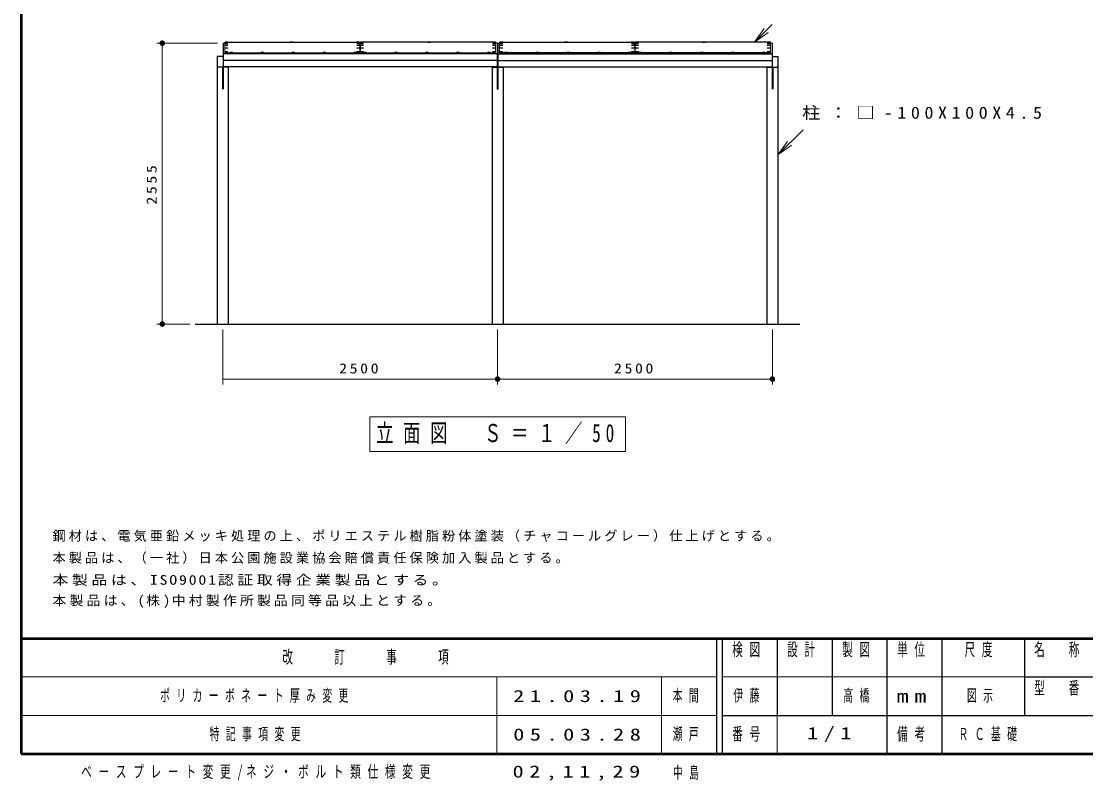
# Model space of a CAD drawing. Units: millimetres on the paper, with parts at other scales. Extents: x -365 to 0, y -5 to 257.
# Drawn here: x -365 to -171.3, y -4.9 to 133.2 of the extents above; entities that cross this region are included whole.
import ezdxf

# ---------------------------------------------------------------- set-up
doc = ezdxf.new("R2010")
doc.units = ezdxf.units.MM
doc.layers.add('LY_1', color=7, linetype='Continuous', lineweight=25)
doc.layers.add('LY_3', color=7, linetype='Continuous', lineweight=13)
doc.styles.add('ＭＳ ゴシック', font='')
doc.styles.get('ＭＳ ゴシック').set_extended_font_data('MS Gothic')

# ---------------------------------------------------------------- blocks, each defined once
blk = doc.blocks.new('open_arrow')
at = {"color": 0, "linetype": 'Continuous', "lineweight": -2}
blk.add_lwpolyline([(7.5, 1.25), (0, 0), (7.5, -1.25)], dxfattribs=at)
blk = doc.blocks.new('filled_dot')
at = {"color": 0, "linetype": 'Continuous', "lineweight": -2, "const_width": 1.25}
blk.add_lwpolyline([(-0.625, 0, 1), (0.625, 0, 1)], format="xyb", close=True, dxfattribs=at)

msp = doc.modelspace()

# ---------------------------------------------------------------- linework, layer by layer
at = {"layer": 'LY_1', "lineweight": 13}
for p, q in [((-228.369, 132.681), (-231.609, 129.441)), ((-231.609, 129.441), (-229.842, 131.916)), ((-231.609, 129.441), (-229.488, 131.562)), ((-229.134, 131.209), (-231.609, 129.441)), ((-329.285, 129.261), (-340.345, 129.261)), ((-339.345, 78.162), (-339.345, 129.261)), ((-227.345, 108.92), (-222.772, 113.493)), ((-334.345, 78.162), (-340.345, 78.162)), ((-328.345, 77.162), (-328.345, 67.162)), ((-278.345, 77.162), (-278.345, 67.162)), ((-228.345, 77.162), (-228.345, 67.162)), ((-278.345, 68.162), (-328.345, 68.162)), ((-228.345, 68.162), (-278.345, 68.162)), ((-255.095, 61.312), (-301.595, 61.312)), ((-301.595, 61.312), (-301.595, 55.012)), ((-255.095, 55.012), (-255.095, 61.312)), ((-301.595, 55.012), (-255.095, 55.012))]:
    msp.add_line(p, q, dxfattribs=at)
at = {"layer": 'LY_1'}
for p, q in [((-328.285, 129.261), (-327.985, 129.261)), ((-328.285, 129.261), (-328.285, 124.971)), ((-278.405, 129.261), (-278.705, 129.261)), ((-278.405, 129.261), (-278.405, 124.971)), ((-278.285, 129.261), (-278.285, 124.971)), ((-278.285, 129.261), (-277.985, 129.261)), ((-228.405, 129.261), (-228.705, 129.261)), ((-228.405, 129.261), (-228.405, 124.971)), ((-328.285, 126.862), (-329.345, 126.862)), ((-329.345, 126.862), (-329.345, 78.162)), ((-278.405, 127.303), (-328.285, 127.303)), ((-278.405, 126.118), (-328.285, 126.118)), ((-278.285, 127.303), (-228.405, 127.303)), ((-278.285, 126.118), (-228.405, 126.118)), ((-228.405, 126.862), (-227.345, 126.862)), ((-227.345, 126.862), (-227.345, 78.162)), ((-327.345, 124.862), (-329.345, 124.862)), ((-328.405, 124.862), (-328.405, 120.862)), ((-278.405, 124.971), (-328.285, 124.971)), ((-328.285, 124.862), (-328.285, 120.862)), ((-327.345, 124.971), (-327.345, 78.162)), ((-279.345, 124.971), (-279.345, 78.162)), ((-279.345, 124.862), (-277.345, 124.862)), ((-278.405, 124.862), (-278.405, 120.862)), ((-278.285, 124.971), (-228.405, 124.971)), ((-278.285, 124.862), (-278.285, 120.862)), ((-277.345, 124.971), (-277.345, 78.162)), ((-229.345, 124.971), (-229.345, 78.162)), ((-229.345, 124.862), (-227.345, 124.862)), ((-228.405, 124.862), (-228.405, 120.862)), ((-228.285, 124.862), (-228.285, 120.862)), ((-278.405, 120.862), (-278.285, 120.862)), ((-333.345, 78.162), (-223.345, 78.162))]:
    msp.add_line(p, q, dxfattribs=at)
at = {"layer": 'LY_1', "color": 4}
for p, q in [((-327.985, 129.441), (-303.395, 129.441)), ((-278.705, 129.441), (-303.295, 129.441)), ((-277.985, 129.441), (-253.395, 129.441)), ((-228.705, 129.441), (-253.295, 129.441)), ((-327.985, 127.527), (-278.705, 127.527)), ((-228.705, 127.527), (-277.985, 127.527))]:
    msp.add_line(p, q, dxfattribs=at)
at = {"layer": 'LY_1', "color": 4, "lineweight": 13}
for p, q in [((-327.985, 129.441), (-327.985, 127.527)), ((-303.395, 129.441), (-303.395, 127.527)), ((-303.295, 129.441), (-303.295, 127.527)), ((-278.705, 129.441), (-278.705, 127.527)), ((-277.985, 129.441), (-277.985, 127.527)), ((-253.395, 129.441), (-253.395, 127.527)), ((-253.295, 129.441), (-253.295, 127.527)), ((-228.705, 129.441), (-228.705, 127.527))]:
    msp.add_line(p, q, dxfattribs=at)
at = {"layer": 'LY_1'}
for centre, major_axis, ratio in [((-327.635, 129.419), (0.22, 0), 0.016436), ((-327.635, 129.246), (0.22, 0), 0.049268), ((-327.635, 128.899), (0.22, 0), 0.081981), ((-327.635, 128.38), (-0.22, 0), 0.11469), ((-315.865, 129.421), (-0.22, 0), 0.016436), ((-303.745, 129.419), (-0.22, 0), 0.016436), ((-303.745, 129.246), (-0.22, 0), 0.049268), ((-303.745, 128.899), (-0.22, 0), 0.081981), ((-303.745, 128.38), (0.22, 0), 0.11469), ((-302.945, 129.419), (0.22, 0), 0.016436), ((-302.945, 129.246), (0.22, 0), 0.049268), ((-302.945, 128.899), (0.22, 0), 0.081981), ((-302.945, 128.38), (-0.22, 0), 0.11469), ((-290.825, 129.421), (-0.22, 0), 0.016436), ((-279.055, 129.419), (-0.22, 0), 0.016436), ((-279.055, 129.246), (-0.22, 0), 0.049268), ((-279.055, 128.899), (-0.22, 0), 0.081981), ((-279.055, 128.38), (0.22, 0), 0.11469), ((-277.635, 129.419), (0.22, 0), 0.016436), ((-277.635, 129.246), (0.22, 0), 0.049268), ((-277.635, 128.899), (0.22, 0), 0.081981), ((-277.635, 128.38), (-0.22, 0), 0.11469), ((-265.865, 129.421), (0.22, 0), 0.016436), ((-253.745, 129.419), (-0.22, 0), 0.016436), ((-253.745, 129.246), (-0.22, 0), 0.049268), ((-253.745, 128.899), (-0.22, 0), 0.081981), ((-253.745, 128.38), (0.22, 0), 0.11469), ((-252.945, 129.419), (0.22, 0), 0.016436), ((-252.945, 129.246), (0.22, 0), 0.049268), ((-252.945, 128.899), (0.22, 0), 0.081981), ((-252.945, 128.38), (-0.22, 0), 0.11469), ((-240.825, 129.421), (0.22, 0), 0.016436), ((-229.055, 129.419), (-0.22, 0), 0.016436), ((-229.055, 129.246), (-0.22, 0), 0.049268), ((-229.055, 128.899), (-0.22, 0), 0.081981), ((-229.055, 128.38), (0.22, 0), 0.11469), ((-327.635, 127.688), (-0.22, 0), 0.14724), ((-326.785, 127.581), (-0.22, 0), 0.151699), ((-321.145, 127.581), (-0.22, 0), 0.151686), ((-315.505, 127.581), (-0.22, 0), 0.151686), ((-309.865, 127.581), (-0.22, 0), 0.151686), ((-304.225, 127.581), (-0.22, 0), 0.151686), ((-303.745, 127.688), (0.22, 0), 0.14724), ((-302.945, 127.688), (-0.22, 0), 0.14724), ((-302.465, 127.581), (0.22, 0), 0.151686), ((-296.825, 127.581), (0.22, 0), 0.151686), ((-291.185, 127.581), (0.22, 0), 0.151686), ((-285.545, 127.581), (0.22, 0), 0.151686), ((-279.905, 127.581), (0.22, 0), 0.151699), ((-279.055, 127.688), (0.22, 0), 0.14724), ((-277.635, 127.688), (-0.22, 0), 0.14724), ((-276.785, 127.581), (-0.22, 0), 0.151699), ((-271.145, 127.581), (-0.22, 0), 0.151686), ((-265.505, 127.581), (-0.22, 0), 0.151686), ((-259.865, 127.581), (-0.22, 0), 0.151686), ((-254.225, 127.581), (-0.22, 0), 0.151686), ((-253.745, 127.688), (0.22, 0), 0.14724), ((-252.945, 127.688), (-0.22, 0), 0.14724), ((-252.465, 127.581), (0.22, 0), 0.151686), ((-246.825, 127.581), (0.22, 0), 0.151686), ((-241.185, 127.581), (0.22, 0), 0.151686), ((-235.545, 127.581), (0.22, 0), 0.151686), ((-229.905, 127.581), (0.22, 0), 0.151699), ((-229.055, 127.688), (0.22, 0), 0.14724)]:
    msp.add_ellipse(centre, major_axis=major_axis, ratio=ratio, dxfattribs=at)
at = {"layer": 'LY_3', "lineweight": 50}
for p, q in [((-365, 257), (-365, 0)), ((-365, 21), (0, 21)), ((-365, 0), (0, 0))]:
    msp.add_line(p, q, dxfattribs=at)
at = {"layer": 'LY_3', "color": 211, "lineweight": 25}
for p, q in [((-238.5, 21), (-238.5, 0)), ((-237.5, 21), (-237.5, 0)), ((-227.5, 21), (-227.5, 7)), ((-217.5, 21), (-217.5, 7)), ((-207.5, 21), (-207.5, 0)), ((-197.5, 21), (-197.5, 7)), ((-182.5, 21), (-182.5, 7)), ((-182.5, 14), (-70, 14)), ((-237.5, 7), (0, 7))]:
    msp.add_line(p, q, dxfattribs=at)
at = {"layer": 'LY_3'}
for p, q in [((-365, 14), (-238.5, 14)), ((-278.5, 14), (-278.5, 0)), ((-248.5, 14), (-248.5, 0)), ((-237.5, 14), (-182.5, 14)), ((-365, 7), (-238.5, 7)), ((-227.5, 7), (-227.5, 0))]:
    msp.add_line(p, q, dxfattribs=at)
at = {"layer": 'LY_3', "lineweight": 25}
msp.add_line((-197.5, 7), (-197.5, 0), dxfattribs=at)

# ---------------------------------------------------------------- block references
at = {"layer": 'LY_1', "lineweight": 13}
for name, p, xscale, yscale, rotation in [('open_arrow', (-228.369, 132.681), 0.001, 0.001, 225), ('filled_dot', (-339.345, 129.261), 0.4, 0.4, 270), ('open_arrow', (-227.345, 108.92), 0.4, 0.4, 45), ('filled_dot', (-339.345, 78.162), 0.4, 0.4, 90), ('filled_dot', (-278.345, 68.162), 0.4, 0.4, 180), ('filled_dot', (-228.345, 68.162), 0.4, 0.4, 180)]:
    msp.add_blockref(name, p, dxfattribs=dict(at, xscale=xscale, yscale=yscale, rotation=rotation))

# ---------------------------------------------------------------- texts
at = {"layer": 'LY_1', "style": 'ＭＳ ゴシック'}
for s, insert, char_height, attachment_point in [('\\T1.5;\\W1.1;柱：□-100X100X4.5', (-222.941, 116.493), 2.199, 4), ('\\T1.33;\\W1.15;2500', (-303.345, 69.162), 1.833, 8), ('\\T1.33;\\W1.15;2500', (-253.345, 69.162), 1.833, 8), ('\\T1.56;\\W0.7;立面図\u3000Ｓ＝１／50', (-278.345, 58.162), 3.299, 5), ('\\T1.23;鋼材は、電気亜鉛メッキ処理の上、ポリエステル樹脂粉体塗装（チャコールグレー）仕上げとする。', (-359.323, 38.556), 1.76, 7), ('\\T1.23;本製品は、（一社）日本公園施設業協会賠償責任保険加入製品とする。', (-359.323, 34.556), 1.76, 7), ('\\T1.23;\\W1.2;本製品は、ISO9001認証取得企業製品とする。', (-359.323, 30.556), 1.76, 7), ('\\T1.23;\\W1.05;本製品は、(株)中村製作所製品同等品以上とする。', (-359.323, 26.556), 1.76, 7), ('\\T1.64;\\W0.6;ポリカーボネート厚み変更', (-339.75, 10.5), 2.199, 4), ('\\T1.64;\\W0.6;本間', (-246.5, 10.5), 2.199, 4), ('\\T1.64;\\W0.6;伊藤', (-232.5, 10.5), 2.199, 5), ('\\T1.64;\\W0.6;高橋', (-212.5, 10.5), 2.199, 5), ('\\T1.64;\\W0.6;図示', (-190, 10.5), 2.199, 5), ('\\T1.5;\\W1.35;21.03.19', (-275.5, 10.5), 2.199, 4), ('\\T1.64;\\W0.6;特記事項変更', (-330.75, 3.5), 2.199, 4), ('\\T1.5;\\W1.35;05.03.28', (-275.5, 3.5), 2.199, 4), ('\\T1.64;\\W0.6;瀬戸', (-246.5, 3.5), 2.199, 4), ('\\T1.5;\\W1.35;1/1', (-217.5, 3.5), 2.199, 5), ('\\T1.64;\\W0.6;ＲＣ基礎', (-194.5, 3.5), 2.199, 4), ('\\T1.62;\\W0.65;ベースプレート変更/ネジ・ボルト類仕様変更', (-321.75, -3.5), 2.199, 5), ('\\T1.5;\\W1.35;02,11,29', (-263.5, -3.5), 2.199, 5), ('\\T1.64;\\W0.6;中島', (-243.5, -3.5), 2.199, 5)]:
    msp.add_mtext(s, dxfattribs=dict(at, insert=insert, char_height=char_height, attachment_point=attachment_point))
at = {"layer": 'LY_1', "insert": (-340.345, 103.712), "char_height": 1.833, "attachment_point": 8, "rotation": 90, "style": 'ＭＳ ゴシック'}
msp.add_mtext('\\T1.33;\\W1.15;2555', dxfattribs=at)
at = {"layer": 'LY_3', "color": 4, "char_height": 2.346, "style": 'ＭＳ ゴシック'}
for s, insert, attachment_point in [('\\T1.64;\\W0.6;検図', (-232.5, 20.167), 2), ('\\T1.64;\\W0.6;設計', (-222.5, 20.167), 2), ('\\T1.64;\\W0.6;製図', (-212.5, 20.167), 2), ('\\T1.64;\\W0.6;単位', (-202.5, 20.167), 2), ('\\T1.64;\\W0.6;尺度', (-190.25, 20.167), 2), ('\\T1.64;\\W0.6;名\u3000称', (-176, 20.167), 2), ('\\T1.64;\\W0.6;改\u3000\u3000訂\u3000\u3000事\u3000\u3000項', (-301.75, 17.5), 5), ('\\T1.64;\\W0.6;型\u3000番', (-176, 13.167), 2), ('\\T1.5;\\W1.35;mm', (-202.5, 10.5), 5), ('\\T1.64;\\W0.6;番号', (-232.5, 3.5), 5), ('\\T1.64;\\W0.6;備考', (-202.5, 3.5), 5)]:
    msp.add_mtext(s, dxfattribs=dict(at, insert=insert, attachment_point=attachment_point))

doc.saveas('drawing.dxf')
